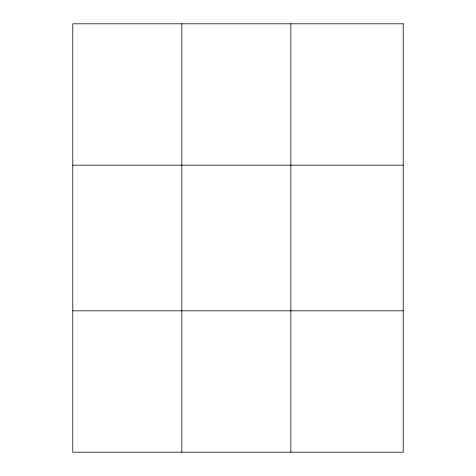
<?xml version="1.0" encoding="UTF-8"?>
<svg xmlns="http://www.w3.org/2000/svg" width="476" height="476" viewBox="0 0 476 476"><rect width="100%" height="100%" fill="white"/><g stroke="black" fill="none" stroke-linecap="round" stroke-linejoin="round"><path stroke-width="0.71" d="M181.826 23.8L181.826 452.2M290.866 23.8L290.866 452.2M72.786 165.172L403.214 165.172M72.786 310.828L403.214 310.828M403.214 23.8L403.214 452.2L72.786 452.2L72.786 23.8L403.214 23.8"/></g></svg>
